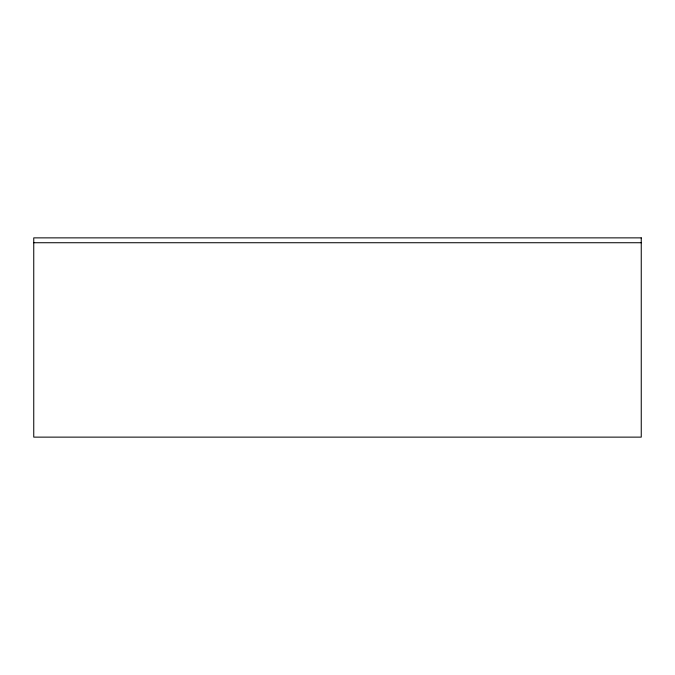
<?xml version="1.0" encoding="UTF-8"?>
<svg xmlns="http://www.w3.org/2000/svg" width="675" height="675" viewBox="0 0 675 675"><rect width="100%" height="100%" fill="white"/><g stroke="black" fill="none" stroke-linecap="round" stroke-linejoin="round"><path stroke-width="1.01" d="M33.75 242.73L641.25 242.73M641.25 237.87L33.75 237.87L33.75 437.13L641.25 437.13L641.25 237.87"/></g></svg>
